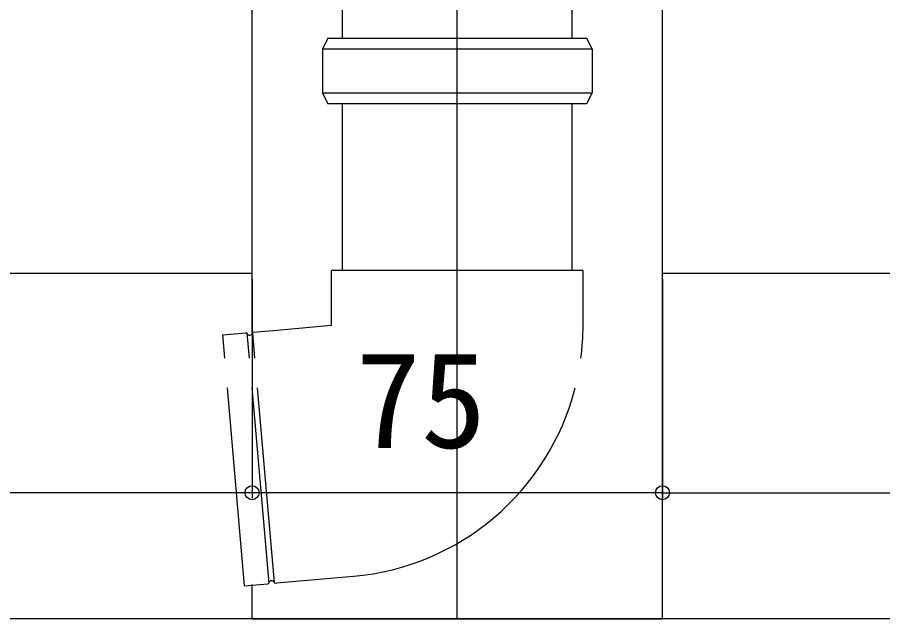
# Model space of a CAD drawing. Units: millimetres, scale not verified. Extents: x -1050 to 1050, y -1566 to 1557.
# Drawn here: x -197.5 to -39.4, y -1424.9 to -1315.1 of the extents above; entities that cross this region are included whole.
import ezdxf
from ezdxf.enums import TextEntityAlignment as Align

# ---------------------------------------------------------------- set-up
doc = ezdxf.new("R2010")
doc.units = ezdxf.units.MM
doc.header["$LTSCALE"] = 8
for name, color, linetype in [('0-4_YKK_12', 2, 'Continuous'), ('0-5_YKK_13', 4, 'Continuous'), ('0-7_YKK_D', 6, 'Continuous'), ('0-A_YSS_KE', 3, 'Continuous')]:
    doc.layers.add(name, color=color, linetype=linetype)
doc.styles.add('ＭＳ ゴシック', font='')
doc.styles.get('ＭＳ ゴシック').set_extended_font_data('MS Gothic')

msp = doc.modelspace()

# ---------------------------------------------------------------- linework, layer by layer
at = {"layer": '0-4_YKK_12'}
for p, q in [((-117.136, -1424.926), (-117.136, -579.743)), ((-154.636, -1372.526), (-154.636, -1264.926)), ((-79.636, -1424.926), (-79.636, -1264.926)), ((-154.636, -1361.926), (-247.525, -1361.926)), ((12.285, -1361.926), (-79.636, -1361.926)), ((-154.636, -1424.926), (-154.636, -1418.702)), ((-154.636, -1424.926), (-79.636, -1424.926))]:
    msp.add_line(p, q, dxfattribs=at)
at = {"layer": '0-5_YKK_13'}
for p, q in [((-138.134, -1318.926), (-138.136, -1264.926)), ((-96.134, -1318.926), (-96.136, -1264.926)), ((-140.776, -1318.926), (-93.497, -1318.926)), ((-92.497, -1320.926), (-141.776, -1320.926)), ((-141.776, -1328.926), (-140.776, -1330.926)), ((-92.497, -1328.926), (-93.497, -1330.926)), ((-93.497, -1330.926), (-140.776, -1330.926)), ((-138.133, -1361.358), (-138.134, -1330.926)), ((-96.133, -1361.358), (-96.134, -1330.926)), ((-140.133, -1371.358), (-140.133, -1361.358)), ((-94.133, -1371.358), (-94.133, -1361.358)), ((-160.057, -1373.101), (-155.744, -1372.723)), ((-154.57, -1372.717), (-154.163, -1377.37)), ((-160.057, -1373.101), (-159.684, -1377.369)), ((-155.566, -1372.804), (-155.166, -1377.37)), ((-159.209, -1382.799), (-156.048, -1418.926)), ((-154.691, -1382.799), (-151.573, -1418.438)), ((-153.688, -1382.799), (-150.577, -1418.351)), ((-156.048, -1418.926), (-151.735, -1418.548))]:
    msp.add_line(p, q, dxfattribs=at)
for points in [[(-140.776, -1318.926), (-141.776, -1320.926), (-141.776, -1328.926), (-92.497, -1328.926)], [(-93.497, -1318.926), (-92.497, -1320.926), (-92.497, -1328.926)], [(-94.133, -1361.358), (-117.133, -1361.358), (-140.133, -1361.358)], [(-154.408, -1372.606), (-150.129, -1372.232), (-140.133, -1371.358)], [(-150.399, -1418.431), (-150.129, -1418.408), (-136.124, -1417.183)]]:
    msp.add_lwpolyline(points, dxfattribs=at)
for centre, radius, start, end in [((-155.727, -1372.923), 0.2, 21.60155, 95), ((-154.39, -1372.806), 0.2, 95, 168.39845), ((-140.133, -1371.358), 46, 352.48483, 0), ((-155.076, -1372.665), 0.5, 201.60155, 348.39845), ((-140.133, -1371.358), 46, 275, 345.59731), ((-151.753, -1418.349), 0.2, 275, 348.39845), ((-151.067, -1418.49), 0.5, 21.60155, 168.39845), ((-150.416, -1418.232), 0.2, 201.60155, 275)]:
    msp.add_arc(centre, radius, start, end, dxfattribs=at)
at = {"layer": '0-7_YKK_D'}
for p, q in [((-154.636, -1362.926), (-154.636, -1402.926)), ((-154.636, -1362.926), (-154.636, -1402.926)), ((-79.636, -1362.926), (-79.636, -1402.926)), ((-79.636, -1362.926), (-79.636, -1402.926)), ((-154.636, -1401.926), (-246.236, -1401.926)), ((-79.636, -1401.926), (-154.636, -1401.926)), ((-79.636, -1401.926), (10.964, -1401.926))]:
    msp.add_line(p, q, dxfattribs=at)
for centre in [(-154.636, -1401.926), (-154.636, -1401.926), (-79.636, -1401.926), (-79.636, -1401.926)]:
    msp.add_circle(centre, 1.275, dxfattribs=at)
at = {"layer": '0-A_YSS_KE'}
msp.add_line((171.239, -1424.926), (-489.163, -1424.926), dxfattribs=at)

# ---------------------------------------------------------------- texts
at = {"layer": '0-7_YKK_D', "style": 'ＭＳ ゴシック'}
msp.add_text('75', height=17.6, dxfattribs=at).set_placement((-135.754, -1399.035), align=Align.BOTTOM_LEFT)

doc.saveas('drawing.dxf')
